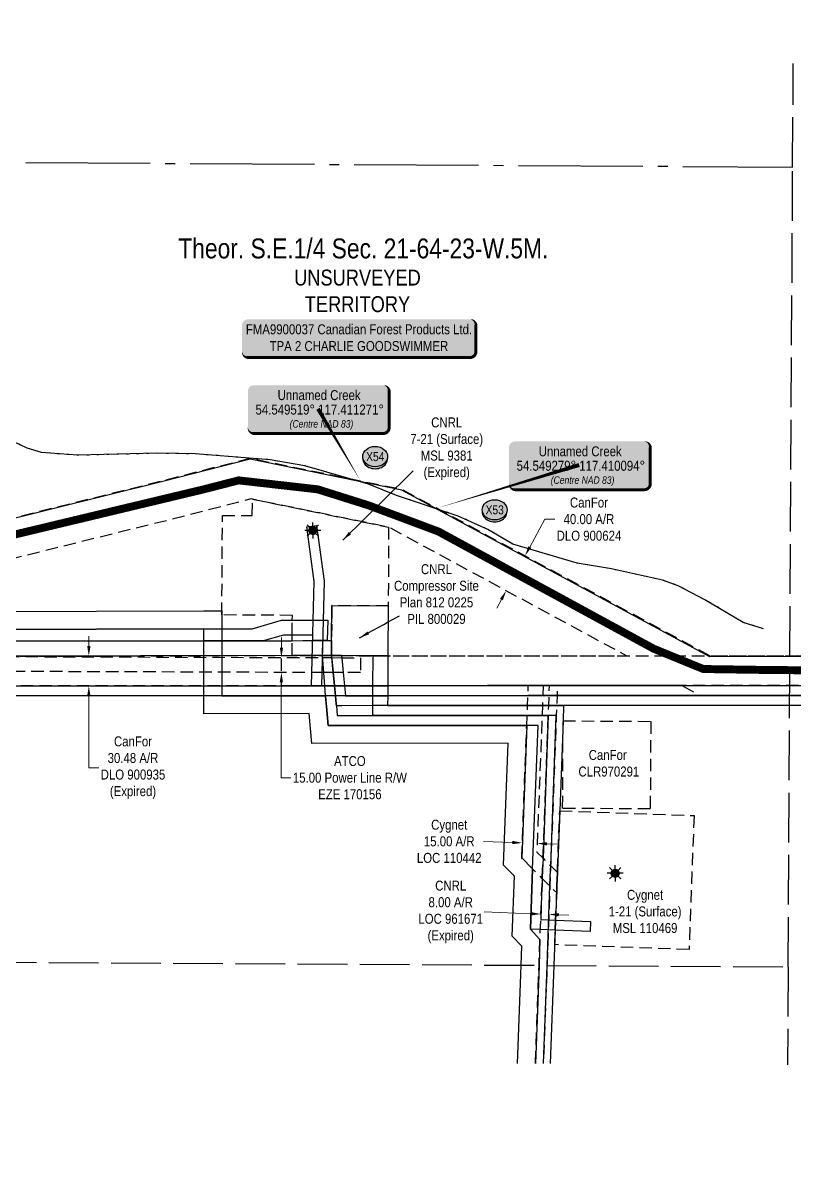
# Model space of a CAD drawing. Extents: x 456630 to 490274, y 6043290 to 6049977.
# Drawn here: x 473059 to 473834, y 6044056 to 6045203 of the extents above; entities that cross this region are included whole.
import ezdxf
from ezdxf.enums import TextEntityAlignment as Align

# ---------------------------------------------------------------- set-up
doc = ezdxf.new("R2010")
doc.units = 0
doc.header["$LTSCALE"] = 5
doc.header["$PDMODE"] = 35
doc.header["$PDSIZE"] = 5
for name, pattern in [('foc-ACCESSROAD', [3.75, 2.5, -1.25]), ('foc-FLOWLINE', [3.75, 2.5, -1.25]), ('foc-QUARTERLINE', [33, 25, -3, 2, -3]), ('foc-UNSURVEYED', [12.5, 10, -2.5]), ('foc-WHEELTRACKS', [2, 0.4, -1.6])]:
    doc.linetypes.add(name, pattern=pattern)
doc.layers.get('Defpoints').update_dxf_attribs({"color": 9})
for name, color, linetype in [('AS-ROADS', 254, 'Continuous'), ('C-SYMBOL', 7, 'Continuous'), ('F-AR', 190, 'foc-ACCESSROAD'), ('F-EZE', 190, 'foc-FLOWLINE'), ('F-RW', 190, 'Continuous'), ('F-WS', 190, 'foc-ACCESSROAD'), ('F-WS-S', 190, 'Continuous'), ('L-QSEC', 8, 'foc-QUARTERLINE'), ('L-UNS-T', 3, 'Continuous'), ('L-USEC', 7, 'foc-UNSURVEYED'), ('P-CROSSINGS', 250, 'Continuous'), ('P-PROPOSED', 10, 'Continuous'), ('T-WATER-P3', 160, 'foc-WHEELTRACKS'), ('T-WATER-T', 170, 'Continuous')]:
    doc.layers.add(name, color=color, linetype=linetype)
for name, color, linetype, lineweight in [('F-AR-T', 190, 'Continuous', 9), ('F-EZE-T', 190, 'Continuous', 9), ('F-WS-T', 190, 'Continuous', 9)]:
    doc.layers.add(name, color=color, linetype=linetype, lineweight=lineweight)
doc.styles.add('175L', font='ARIALN.TTF', dxfattribs={"height": 20})
doc.styles.add('80', font='ARIALN.TTF', dxfattribs={"height": 10})
doc.styles.add('80CG', font='ARIALN.TTF', dxfattribs={"height": 10})
doc.styles.add('80L', font='ARIALN.TTF', dxfattribs={"height": 10})
doc.styles.add('Crossing', font='ARIALN.TTF', dxfattribs={"height": 10})
doc.styles.add('foc-LtypeFont', font='ARIALN.TTF', dxfattribs={"height": 7.35})
doc.linetypes.add('foc-TOPO-flowdirection-NOLINE', pattern='A,0,[">",foc-LtypeFont,S=0.3,R=0,X=0,Y=-0.945],-20,[">",foc-LtypeFont,S=0.3,R=0,X=0,Y=-0.945],0', length=20)
doc.dimstyles.new('Compass 5 000', dxfattribs={"dimscale": 5, "dimtxt": 9, "dimasz": 2, "dimexe": 0.2, "dimexo": 0.0625, "dimgap": 0.5, "dimtad": 0, "dimtih": 1, "dimtoh": 1, "dimzin": 0, "dimdsep": 46, "dimtxsty": '80CG', "dimcen": 0.1, "dimse1": 1, "dimse2": 1, "dimclrd": 256, "dimclrt": 256, "dimaunit": 1, "dimadec": 4, "dimazin": 0, "dimtfac": 0.06, "dimtofl": 0, "dimtmove": 0, "dimatfit": 1, "dimfxl": 0.2, "dimtolj": 1, "dimtzin": 0, "dimlwd": -1, "dimarcsym": 0})

# ---------------------------------------------------------------- blocks, each defined once
blk = doc.blocks.new('*D820')
at = {"layer": 'Defpoints', "color": 0, "transparency": 16777216}
for p in [(473563.6, 6044667.4), (473584.6, 6044656.1), (473565.6, 6044620.9)]:
    blk.add_point(p, dxfattribs=at)
at = {"layer": 'F-AR-T', "transparency": 16777216}
for p, q in [((473568.4, 6044676.2), (473583.5, 6044704.2)), ((473583.5, 6044704.2), (473593.5, 6044704.2)), ((473539.9, 6044623.5), (473535.1, 6044614.7))]:
    blk.add_line(p, q, dxfattribs=at)
for points in [[(473566.9, 6044677), (473569.8, 6044675.4), (473563.6, 6044667.4)], [(473538.4, 6044624.2), (473541.3, 6044622.7), (473544.6, 6044632.2)]]:
    blk.add_solid(points, dxfattribs=at)
at = {"layer": 'F-AR-T', "transparency": 16777216, "insert": (473627.8, 6044704.2), "char_height": 10, "attachment_point": 5, "style": '80CG'}
blk.add_mtext('\\A1;CanFor\\P40.00 A/R\\PDLO 900624', dxfattribs=at)
blk = doc.blocks.new('*D839')
at = {"layer": 'Defpoints', "color": 0, "transparency": 16777216}
for p in [(473181, 6044566.7), (473125.3, 6044536.6), (473181, 6044536.6)]:
    blk.add_point(p, dxfattribs=at)
at = {"layer": 'F-AR-T', "transparency": 16777216}
for p, q in [((473125.3, 6044576.7), (473125.3, 6044586.7)), ((473125.3, 6044526.6), (473125.4, 6044454.3)), ((473125.4, 6044454.3), (473135.4, 6044454.3))]:
    blk.add_line(p, q, dxfattribs=at)
for points in [[(473127, 6044576.7), (473123.7, 6044576.7), (473125.3, 6044566.7)], [(473127, 6044526.6), (473123.7, 6044526.6), (473125.3, 6044536.6)]]:
    blk.add_solid(points, dxfattribs=at)
at = {"layer": 'F-AR-T', "transparency": 16777216, "insert": (473169.7, 6044454.3), "char_height": 10, "attachment_point": 5, "style": '80CG'}
blk.add_mtext('\\A1;CanFor\\P30.48 A/R\\PDLO 900935\\P(Expired)', dxfattribs=at)
blk = doc.blocks.new('*D841')
at = {"layer": 'Defpoints', "color": 0, "transparency": 16777216}
for p in [(473561, 6044385.6), (473576, 6044385), (473560.8, 6044378.8)]:
    blk.add_point(p, dxfattribs=at)
at = {"layer": 'F-AR-T', "transparency": 16777216}
for p, q in [((473550.8, 6044379.2), (473521.7, 6044380.3)), ((473585.8, 6044377.8), (473595.8, 6044377.4))]:
    blk.add_line(p, q, dxfattribs=at)
for points in [[(473550.9, 6044380.8), (473550.7, 6044377.5), (473560.8, 6044378.8)], [(473585.8, 6044379.5), (473585.7, 6044376.1), (473575.8, 6044378.2)]]:
    blk.add_solid(points, dxfattribs=at)
at = {"layer": 'F-AR-T', "transparency": 16777216, "insert": (473487.4, 6044380.3), "char_height": 10, "attachment_point": 5, "style": '80CG'}
blk.add_mtext('\\A1;Cygnet\\P15.00 A/R\\PLOC 110442', dxfattribs=at)
blk = doc.blocks.new('*D847')
at = {"layer": 'Defpoints', "color": 0, "transparency": 16777216}
for p in [(473582.6, 6044389.4), (473590.6, 6044389.1), (473579.6, 6044307.2)]:
    blk.add_point(p, dxfattribs=at)
at = {"layer": 'F-AR-T', "transparency": 16777216}
for p, q in [((473569.6, 6044307.5), (473522.4, 6044309.3)), ((473597.5, 6044306.5), (473607.5, 6044306.1))]:
    blk.add_line(p, q, dxfattribs=at)
for points in [[(473569.6, 6044309.2), (473569.5, 6044305.9), (473579.6, 6044307.2)], [(473597.6, 6044308.1), (473597.5, 6044304.8), (473587.6, 6044306.9)]]:
    blk.add_solid(points, dxfattribs=at)
at = {"layer": 'F-AR-T', "transparency": 16777216, "insert": (473488.9, 6044309.3), "char_height": 10, "attachment_point": 5, "style": '80CG'}
blk.add_mtext('\\A1;CNRL\\P8.00 A/R\\PLOC 961671\\P(Expired)', dxfattribs=at)
blk = doc.blocks.new('*U683')
h = blk.add_hatch(color=255)
edge = h.paths.add_edge_path()
edge.add_line((-111.5, -20), (111.5, -20))
edge.add_arc((111.5, -14), 6, 270, 360)
edge.add_line((117.5, -14), (117.5, 12.5))
edge.add_arc((111.5, 12.5), 6, 0, 90)
edge.add_line((111.5, 18.5), (-111.5, 18.5))
edge.add_arc((-111.5, 12.5), 6, 90, 180)
edge.add_line((-117.5, 12.5), (-117.5, -14))
edge.add_arc((-111.5, -14), 6, 180, 270)
at = {"color": 44, "flags": 128}
blk.add_lwpolyline([(-111.5, -20, 3, 3, 0), (111.5, -20, 3, 3, 0.414214), (117.5, -14, 3, 3, 0), (117.5, 12.5, 3, 0, 0.414214), (111.5, 18.5, 0, 0, 0), (-111.5, 18.5, 0, 0, 0.414214), (-117.5, 12.5, 0, 0, 0), (-117.5, -14, 0, 3, 0.414214)], format="xyseb", close=True, dxfattribs=at)
at = {"color": 44, "style": '80'}
blk.add_attdef('ENTER_TEXT_001', (-36, -5), '', height=10, dxfattribs=at)
blk = doc.blocks.new('*D700')
at = {"layer": 'Defpoints', "color": 0, "transparency": 16777216}
for p in [(473278.6, 6044565.3), (473278.5, 6044550.3), (473318.8, 6044550.2)]:
    blk.add_point(p, dxfattribs=at)
at = {"layer": 'F-EZE-T', "transparency": 16777216}
for p, q in [((473318.9, 6044575.2), (473318.9, 6044585.2)), ((473318.8, 6044540.2), (473318.7, 6044530.2)), ((473318.4, 6044444.3), (473318.7, 6044530.2)), ((473328.4, 6044444.3), (473318.4, 6044444.3))]:
    blk.add_line(p, q, dxfattribs=at)
for points in [[(473317.2, 6044575.2), (473320.5, 6044575.2), (473318.8, 6044565.2)], [(473317.1, 6044540.2), (473320.4, 6044540.2), (473318.8, 6044550.2)]]:
    blk.add_solid(points, dxfattribs=at)
at = {"layer": 'F-EZE-T', "transparency": 16777216, "insert": (473387.6, 6044444.3), "char_height": 10, "attachment_point": 5, "style": '80CG'}
blk.add_mtext('\\A1;ATCO\\P15.00 Power Line R/W\\PEZE 170156', dxfattribs=at)
blk = doc.blocks.new('GAS')
h = blk.add_hatch(color=255)
h.dxf.hatch_style = 1
edge = h.paths.add_edge_path()
edge.add_arc((0, 0), 0.9, 0, 360)
for p, q in [((-0.81, 0), (-1.62, 0)), ((-0.57, 0.57), (-1.14, 1.14)), ((0, 0.81), (0, 1.62)), ((0.57, 0.57), (1.14, 1.14)), ((1.62, 0), (0.81, 0)), ((-0.57, -0.57), (-1.14, -1.14)), ((0, -0.81), (0, -1.62)), ((1.14, -1.14), (0.57, -0.57))]:
    blk.add_line(p, q)
blk.add_circle((0, 0), 0.8)
blk = doc.blocks.new('xing2')
h = blk.add_hatch(color=50)
h.dxf.hatch_style = 1
edge = h.paths.add_edge_path()
edge.add_ellipse((0, 0), major_axis=(-12.5, 0), ratio=0.816297, start_angle=0, end_angle=360)
h = blk.add_hatch(color=250)
h.dxf.hatch_style = 1
edge = h.paths.add_edge_path()
edge.add_ellipse((0, -2), major_axis=(-12.5, 0), ratio=0.816297, start_angle=0, end_angle=180)
edge.add_line((12.5, -2), (12.5, 0))
edge.add_ellipse((0, 0), major_axis=(-12.5, 0), ratio=0.816297, start_angle=0, end_angle=180, ccw=False)
edge.add_line((-12.5, 0), (-12.5, -2))
at = {"color": 250}
blk.add_ellipse((0, 0), major_axis=(-12.5, 0), ratio=0.816297, dxfattribs=at)
blk.add_ellipse((0, -2), major_axis=(-12.5, 0), ratio=0.816297, start_param=0, end_param=3.141593, dxfattribs=at)
at = {"color": 250, "style": 'Crossing'}
blk.add_attdef('CROSSING', text='', height=9, dxfattribs=at).set_placement((0.1, 0), align=Align.MIDDLE_CENTER)
at = {"color": 250, "style": 'Crossing', "flags": 1}
for tag, p in [('OWNER', (0.1, -12.5)), ('DESCRIPTION', (0.1, -25.8)), ('LOCATION', (0.1, -39.3)), ('DWG_REF', (0.1, -52.8))]:
    blk.add_attdef(tag, text='', height=9, dxfattribs=at).set_placement(p, align=Align.MIDDLE_CENTER)
blk = doc.blocks.new('WaterCoords')
h = blk.add_hatch(color=255)
edge = h.paths.add_edge_path()
edge.add_line((-64.5, -24.8), (65.5, -24.8))
edge.add_arc((65.5, -18.8), 6, 270, 360)
edge.add_line((71.5, -18.8), (71.5, 17.7))
edge.add_arc((65.5, 17.7), 6, 0, 90)
edge.add_line((65.5, 23.7), (-64.5, 23.7))
edge.add_arc((-64.5, 17.7), 6, 90, 180)
edge.add_line((-70.5, 17.7), (-70.5, -18.8))
edge.add_arc((-64.5, -18.8), 6, 180, 270)
at = {"color": 170, "flags": 128}
blk.add_lwpolyline([(-64.5, -24.8, 3, 3, 0), (65.5, -24.8, 3, 3, 0.414214), (71.5, -18.8, 3, 3, 0), (71.5, 17.7, 3, 0, 0.414214), (65.5, 23.7, 0, 0, 0), (-64.5, 23.7, 0, 0, 0.414214), (-70.5, 17.7, 0, 0, 0), (-70.5, -18.8, 0, 3, 0.414214)], format="xyseb", close=True, dxfattribs=at)
at = {"color": 170, "insert": (-35.3, -11.4), "char_height": 7.5, "attachment_point": 1, "style": '80L'}
blk.add_mtext_dynamic_manual_height_columns('\\pi6.7688;{\\fArial Narrow|b0|i1|c0|p34;(Centre NAD 83)}', width=76.285, gutter_width=45, heights=[0], dxfattribs=at)
at = {"color": 170, "style": '80'}
for tag, p in [('ENTER_TEXT_001', (-25.3, 8.9)), ('ENTER_COORDS_001', (-62.6, -4.9))]:
    blk.add_attdef(tag, p, '', height=10, dxfattribs=at)

msp = doc.modelspace()

# ---------------------------------------------------------------- linework, layer by layer
at = {"layer": 'AS-ROADS', "const_width": 7.996, "flags": 128}
msp.add_lwpolyline([(475014.156, 6044542.833), (473805.857, 6044552.612), (473742.691, 6044553.562), (473692.823, 6044573.975), (473476.563, 6044691.804), (473406.347, 6044718.087), (473355.253, 6044734.215), (473275.899, 6044743.22), (473239.745, 6044733.961), (472887.734, 6044649.713), (472501.795, 6044510.218), (472450.745, 6044482.161), (472256.642, 6044412.51), (472188, 6044383.92)], dxfattribs=at)
at = {"layer": 'F-AR', "flags": 128}
for points in [[(478621.092, 6044349.548), (478478.515, 6044363.881), (478362.746, 6044384.204), (478329.93, 6044393.425), (478107.278, 6044479.607), (477916.36, 6044502.989), (477879.686, 6044507.481), (477818.736, 6044509.606), (477627.445, 6044505.431), (477472.128, 6044475.453), (477414.554, 6044474.469), (477344.675, 6044476.632), (477197.349, 6044487.875), (477177.416, 6044489.398), (477120.943, 6044493.726), (477090.794, 6044496.03), (477067.347, 6044497.821), (476931.804, 6044495.787), (476285.568, 6044514.147), (476263.594, 6044514.766), (476253.598, 6044515.055), (476184.533, 6044517.017), (476151.845, 6044514.824), (476146.858, 6044514.49), (476133.208, 6044513.574), (476032.723, 6044506.833), (476002.368, 6044496.973), (475983.233, 6044490.758), (475756.223, 6044417.027), (475665.822, 6044401.547), (475592.499, 6044401.002), (475492.596, 6044419.69), (475489.812, 6044420.937), (475459.723, 6044434.418), (475385.845, 6044467.518), (475271.835, 6044507.952), (475190.53, 6044519.565), (475140.274, 6044518.931), (475123.457, 6044518.717), (475120.03, 6044518.675), (475108.666, 6044518.532), (475103.701, 6044518.543), (475089.357, 6044518.611), (475078.177, 6044518.725), (474654.872, 6044522.958), (474420.659, 6044525.299), (474404.494, 6044525.461), (474228.105, 6044527.225), (473859.629, 6044527.002), (473829.468, 6044526.985), (473739.445, 6044526.93), (473720.786, 6044536.956), (473719.059, 6044536.956), (473596.1, 6044536.874), (473588.093, 6044536.868), (473585.267, 6044536.868), (473581.884, 6044536.866), (473566.879, 6044536.852), (473563.055, 6044536.854), (473425.64, 6044536.767), (473410.666, 6044536.758), (473382.176, 6044536.74), (473372.132, 6044536.733), (473362.277, 6044536.728), (473359.16, 6044536.728), (473349.102, 6044536.722), (473339.053, 6044536.715), (473318.775, 6044536.701), (473318.764, 6044550.183), (473318.752, 6044565.176), (473318.75, 6044567.17), (473329.585, 6044567.198), (473339.869, 6044567.203), (473349.892, 6044567.207), (473359.14, 6044567.218), (473359.95, 6044567.212), (473369.177, 6044567.168), (473379.225, 6044567.088), (473410.859, 6044566.901), (473425.846, 6044566.814), (473665.393, 6044566.908), (473426.485, 6044696.165), (473289.622, 6044724.346), (473288.427, 6044724.515), (473210.676, 6044704.54), (473031.893, 6044660.163), (473024.953, 6044658.567), (472896.224, 6044628.965), (472858.059, 6044617.316), (472853.502, 6044615.613), (472799.801, 6044595.556), (472763.998, 6044582.181), (472722.826, 6044566.804), (472719.17, 6044565.438), (472707.863, 6044561.214), (472689.153, 6044554.226), (472665.057, 6044545.227), (472628.903, 6044531.724), (472622.464, 6044529.33), (472337.632, 6044423.424), (472243.934, 6044388.101), (472228.075, 6044382.397), (472215.784, 6044377.976), (472197.824, 6044367.249), (472195.137, 6044365.643), (472156.147, 6044336.06), (472073.668, 6044264.387), (472012.425, 6044211.174), (471969.911, 6044184.607), (471914.649, 6044164.876), (471875.631, 6044161.023), (471870.489, 6044161.338), (471857.944, 6044162.12), (471839.134, 6044163.287), (471817.001, 6044164.671), (471676.473, 6044189.196), (471576.039, 6044212.169), (471513.903, 6044225.637), (471473.237, 6044240.445), (471435.463, 6044260.451), (471423.705, 6044268.148), (471400.932, 6044283.057), (471392.026, 6044291.315), (471266.427, 6044407.775), (471220.721, 6044445.167), (471187.953, 6044463.844), (471159.329, 6044474.129), (471122.93, 6044479.892), (471084.276, 6044480.193), (471024.179, 6044475.755), (470885.747, 6044460.646), (470874.126, 6044459.378), (470870.332, 6044458.956), (470866.419, 6044458.537), (470859.639, 6044457.797), (470839.406, 6044455.589), (470835.169, 6044455.385), (470824.936, 6044454.892), (470733.186, 6044450.467), (470694.91, 6044444.812), (470638.253, 6044428.04), (470597.494, 6044410.56), (470582.407, 6044404.089), (470567.239, 6044395.65), (470404.895, 6044305.322), (470343.586, 6044281.532), (470309.959, 6044274.564), (470240.495, 6044260.191), (470116.886, 6044244.869), (470012.927, 6044239.452), (469907.579, 6044238.011), (469842.717, 6044247.2), (469801.151, 6044260.282), (469767.298, 6044277.711), (469761.483, 6044280.705), (469761.163, 6044280.955), (469663.716, 6044357.192), (469596.473, 6044402.055), (469560.782, 6044417.701), (469463.401, 6044444.996), (469264.418, 6044490.822), (469254.03, 6044493.215), (469248.854, 6044494.407), (469238.502, 6044496.792), (469225.881, 6044499.699), (469217.246, 6044501.688), (469210.365, 6044503.096), (469194.876, 6044506.267), (469118.949, 6044521.806), (469065.086, 6044524.419), (468967.494, 6044522.957), (468937.332, 6044522.505), (468803.481, 6044520.499), (468504.324, 6044520.1), (468496.272, 6044520.09), (468481.174, 6044520.068), (468431.092, 6044520.003), (468302.71, 6044520.134), (468205.609, 6044517.541), (468195.361, 6044517.267), (468191.263, 6044517.158), (468175.739, 6044516.743), (468171.331, 6044516.492), (468168.252, 6044516.316), (468161.337, 6044516.01), (468131.964, 6044514.247), (468097.387, 6044512.275), (468061.947, 6044510.253), (468050.316, 6044509.59), (467979.021, 6044505.524), (467935.344, 6044506.423), (467891.837, 6044512.105), (467830.683, 6044531.542), (467773.431, 6044560.832), (467719.513, 6044596.312), (467712.92, 6044600.648), (467710.283, 6044602.385), (467695.329, 6044612.223), (467339.048, 6044846.69), (467309.027, 6044866.446), (467064.989, 6045027.043), (466952.716, 6045102.247), (466572.241, 6045357.139), (466507.607, 6045398.502), (466331.346, 6045511.299), (466278.656, 6045536.106), (466222.446, 6045553.646), (466103.725, 6045576.987), (465963.32, 6045599.278), (465882.57, 6045605.772), (465714.057, 6045611.446), (465683.904, 6045612.462), (465583.938, 6045615.831), (465572.855, 6045616.202), (465522.515, 6045616.962), (464878.86, 6045626.698), (464515.072, 6045632.199), (464083.839, 6045636.725), (464053.681, 6045637.041), (463317.021, 6045644.773), (463248.594, 6045645.864), (462453.591, 6045658.536), (462442.182, 6045658.718), (462423.435, 6045659.064), (461913.94, 6045668.471), (461810.044, 6045675.483), (461618.706, 6045709.221), (461526.237, 6045725.525), (461466.342, 6045739.834), (461409.108, 6045767.309), (461352.309, 6045802.76), (461318.979, 6045829.528), (461231.779, 6045914.809), (461190.519, 6045951.291), (461156.109, 6045981.721), (461099.872, 6046031.463), (461077.963, 6046047.301), (461026.312, 6046078.007), (460898.663, 6046141.95), (460827.602, 6046175.645), (460807.496, 6046185.179), (460797.552, 6046188.691), (460249.033, 6046382.434), (460148.582, 6046414.806), (460099.588, 6046423.64), (460050.359, 6046428.709), (459994.562, 6046429.056), (459773.875, 6046430.428), (459729.022, 6046432.585), (459685.854, 6046444.031), (459646.574, 6046465.313), (459625.177, 6046483.098), (459622.176, 6046485.592), (459611.502, 6046494.361), (459606.812, 6046498.362), (459607.56, 6046498.982), (459622.127, 6046511.008), (459637.195, 6046525.102), (459641.888, 6046521.194), (459652.559, 6046512.324), (459655.336, 6046510.016), (459669.091, 6046498.583), (459700.708, 6046481.454), (459707.368, 6046479.688), (459735.175, 6046472.34), (459774.96, 6046470.4), (459823.646, 6046470.097), (459925.381, 6046469.465), (459932.458, 6046469.421), (459936.768, 6046469.394), (459942.957, 6046469.356), (459994.91, 6046469.033), (460052.536, 6046468.675), (460105.19, 6046463.254), (460157.155, 6046453.884), (460158.304, 6046453.677), (460261.824, 6046420.316), (460797.913, 6046230.963), (460822.759, 6046222.187), (460827.977, 6046219.713), (460916.183, 6046177.888), (461045.505, 6046113.108), (461099.932, 6046080.751), (461124.886, 6046062.712), (461216.997, 6045981.245), (461251.406, 6045950.816), (461259.016, 6045944.093), (461345.536, 6045859.476), (461375.492, 6045835.418), (461428.401, 6045802.394), (461479.79, 6045777.726), (461534.36, 6045764.688), (461619.044, 6045749.756), (461814.875, 6045715.227), (461915.656, 6045708.426), (462423.761, 6045699.044), (462442.87, 6045698.692), (462453.917, 6045698.515), (463248.913, 6045685.843), (463317.549, 6045684.749), (463702.444, 6045680.703), (463732.663, 6045680.385), (464053.993, 6045677.019), (464084.151, 6045676.703), (464515.596, 6045672.175), (464879.165, 6045666.676), (465143.009, 6045662.68), (465152.923, 6045662.53), (465153.331, 6045662.524), (465182.584, 6045662.08), (465183.003, 6045662.073), (465573.803, 6045656.171), (465684.201, 6045652.454), (465714.354, 6045651.439), (465884.808, 6045645.7), (465933.897, 6045641.752), (465954.122, 6045640.125), (465968.064, 6045639.004), (466110.718, 6045616.357), (466232.285, 6045592.456), (466293.194, 6045573.45), (466350.716, 6045546.368), (466507.95, 6045445.747), (466594.144, 6045390.588), (466745.816, 6045288.977), (466762.721, 6045277.652), (467025.394, 6045101.681), (467087.104, 6045060.349), (467309.365, 6044914.084), (467339.385, 6044894.327), (467728.301, 6044638.386), (467743.255, 6044628.546), (467745.892, 6044626.81), (467752.485, 6044622.473), (467793.584, 6044595.429), (467845.945, 6044568.641), (467900.55, 6044551.287), (467938.354, 6044546.349), (467978.293, 6044545.527), (468024.119, 6044548.14), (468035.75, 6044548.803), (468071.187, 6044550.825), (468112.757, 6044553.196), (468131.041, 6044554.239), (468132.24, 6044554.307), (468153.563, 6044555.523), (468157.43, 6044555.828), (468161.336, 6044556.263), (468167.473, 6044556.317), (468171.313, 6044556.536), (468174.345, 6044556.709), (468303.293, 6044560.119), (468430.81, 6044559.982), (468465.902, 6044560.029), (468485.905, 6044560.056), (468487.2, 6044560.057), (468502.551, 6044560.077), (468510.737, 6044560.088), (468803.155, 6044560.478), (468937.6, 6044562.493), (468967.763, 6044562.945), (469065.756, 6044564.413), (469123.955, 6044561.589), (469189.86, 6044548.101), (469205.381, 6044544.699), (469210.287, 6044543.92), (469220.837, 6044541.761), (469225.742, 6044540.757), (469232.158, 6044539.28), (469233.443, 6044538.984), (469243.805, 6044536.597), (469253.746, 6044534.307), (469259.321, 6044533.224), (469473.288, 6044483.745), (469574.269, 6044455.441), (469615.74, 6044437.26), (469687.161, 6044389.61), (469761.493, 6044331.457), (469783.141, 6044314.521), (469816.413, 6044297.391), (469851.582, 6044286.323), (469910.125, 6044278.03), (470011.614, 6044279.417), (470113.383, 6044284.719), (470233.973, 6044299.668), (470332.224, 6044320.007), (470387.864, 6044341.598), (470564.763, 6044440.023), (470567.529, 6044441.21), (470597.772, 6044454.18), (470624.653, 6044465.708), (470686.271, 6044483.949), (470729.292, 6044490.305), (470808.667, 6044494.132), (470830.849, 6044495.202), (470836.271, 6044495.464), (470841.127, 6044495.993), (470865.943, 6044498.701), (470872.415, 6044499.407), (470876.603, 6044499.853), (470880.122, 6044500.249), (470892.012, 6044501.546), (470961.785, 6044509.162), (471020.537, 6044515.574), (471082.957, 6044520.184), (471126.231, 6044519.847), (471156.853, 6044514.998), (471169.302, 6044513.026), (471204.737, 6044500.296), (471243.436, 6044478.237), (471292.701, 6044437.934), (471392.362, 6044345.525), (471425.647, 6044314.663), (471455.812, 6044294.914), (471489.51, 6044277.067), (471515.465, 6044267.611), (471525.028, 6044264.134), (471584.217, 6044251.304), (471683.929, 6044228.508), (471687.731, 6044227.838), (471821.254, 6044204.513), (471821.823, 6044204.425), (471834.497, 6044203.636), (471836.144, 6044203.534), (471838.021, 6044203.415), (471849.462, 6044202.702), (471874.97, 6044201.134), (471905.821, 6044204.176), (471952.393, 6044220.804), (471988.57, 6044243.411), (472013.114, 6044264.733), (472130.92, 6044367.104), (472173.652, 6044399.527), (472198.095, 6044412.291), (472228.331, 6044424.911), (472229.428, 6044425.37), (472324.11, 6044461.047), (472388.795, 6044485.098), (472520.129, 6044533.932), (472525.69, 6044535.998), (472542.901, 6044542.398), (472562.284, 6044549.453), (472585.909, 6044558.391), (472592.401, 6044560.623), (472615.177, 6044569.274), (472636.706, 6044577.314), (472672.536, 6044590.696), (472726.218, 6044610.747), (472845.216, 6044655.196), (472885.896, 6044667.613), (473022.597, 6044699.048), (473025.193, 6044699.692), (473200.886, 6044743.302), (473287.425, 6044765.536), (473440.117, 6044734.159), (473749.357, 6044566.947), (473829.694, 6044566.989), (473859.855, 6044567.008), (474228.29, 6044567.23), (474351.252, 6044566), (474378.468, 6044565.729), (474421.057, 6044565.307), (474437.185, 6044565.147), (474655.091, 6044562.999), (475108.206, 6044558.523), (475109.282, 6044558.532), (475128.812, 6044558.79), (475140.12, 6044558.934), (475143.548, 6044558.974), (475192.998, 6044559.606), (475281.483, 6044546.949), (475400.705, 6044504.667), (475459.954, 6044478.12), (475490.043, 6044464.638), (475504.583, 6044458.123), (475596.033, 6044441.011), (475662.25, 6044441.498), (475746.6, 6044455.938), (476025.056, 6044546.381), (476143.581, 6044554.353), (476148.588, 6044554.56), (476183.806, 6044557.031), (476237.789, 6044555.497), (476254.302, 6044555.031), (476261.439, 6044554.83), (476264.299, 6044554.745), (476285.771, 6044554.135), (476932.029, 6044535.774), (477068.574, 6044537.823), (477090.991, 6044536.11), (477121.14, 6044533.807), (477346.82, 6044516.564), (477414.833, 6044514.458), (477467.959, 6044515.367), (477623.19, 6044545.329), (477819.006, 6044549.6), (477882.821, 6044547.375), (477916.551, 6044543.243), (478117.075, 6044518.685), (478342.582, 6044431.397), (478371.608, 6044423.243), (478483.871, 6044403.53), (478621.276, 6044389.711), (478721.231, 6044379.659), (478751.377, 6044376.627), (478768.899, 6044374.865), (478791.642, 6044372.578), (478854.731, 6044366.233), (478874.651, 6044364.23), (478885.291, 6044363.16), (479004.406, 6044356.061), (479140.348, 6044352.497), (479558.865, 6044342.117), (479612.893, 6044340.778), (479672.061, 6044342.524), (479689.77, 6044345.374), (479770.264, 6044365.909), (479813.311, 6044369.957), (480063.807, 6044376.297), (480151.821, 6044376.347), (480182.946, 6044374.913), (480325.53, 6044362.206), (480376.657, 6044355.979), (480406.792, 6044352.31), (480509.807, 6044339.764), (480578.638, 6044322.967), (480600.272, 6044317.688), (480638.741, 6044308.3), (480737.668, 6044288.18), (481062.958, 6044272.039), (481204.483, 6044271.574), (481280.09, 6044271.327), (481364.367, 6044266.574), (481442.53, 6044258.117), (481484.966, 6044250.167), (481555.391, 6044228.185), (481555.91, 6044228.183), (481593.815, 6044206.251), (481646.101, 6044168.302), (481648.653, 6044166.451), (481657.792, 6044158.206), (481696.172, 6044123.583), (481727.64, 6044089.09), (482010.045, 6043739.915), (482028.593, 6043716.982), (482040.023, 6043704.382), (482097.181, 6043641.376), (482115.018, 6043627.031), (482135.339, 6043616.067), (482153.966, 6043609.216), (482229.233, 6043592.415), (482339.45, 6043555.479), (482480.921, 6043467.375), (482499.516, 6043458.773), (482521.342, 6043453.843), (482549.792, 6043450.415), (482586.522, 6043456.583), (482603.961, 6043469.752), (482693.853, 6043494.144), (482723.7, 6043502.26), (482746.685, 6043508.51), (482773.469, 6043515.794), (482828.589, 6043535.772), (482828.476, 6043505.794), (482828.448, 6043498.554), (482828.428, 6043493.191), (482784.747, 6043477.417), (482705.632, 6043455.865), (482621.885, 6043433.129), (482604.906, 6043420.336), (482603.783, 6043419.467), (482550.632, 6043409.949), (482514.823, 6043414.307), (482486.575, 6043420.761), (482461.888, 6043432.13), (482446.114, 6043441.952), (482415.732, 6043460.874), (482322.297, 6043519.062), (482218.497, 6043553.849), (482142.661, 6043570.777), (482118.864, 6043579.529), (482092.814, 6043593.584), (482069.68, 6043612.189), (482039.72, 6043645.214), (482009.729, 6043678.273), (481998.221, 6043690.959), (481697.304, 6044063.024), (481667.948, 6044095.201), (481623.45, 6044135.343), (481572.053, 6044172.647), (481551.532, 6044184.438), (481539.804, 6044191.177), (481488.146, 6044207.295), (481475.299, 6044211.304), (481461.236, 6044213.938), (481436.691, 6044218.537), (481395.239, 6044223.022), (481384.429, 6044224.191), (481381.768, 6044224.479), (481377.255, 6044224.967), (481366.192, 6044226.164), (481361.09, 6044226.716), (481319.661, 6044229.049), (481278.899, 6044231.351), (481204.246, 6044231.596), (481061.901, 6044232.063), (480732.664, 6044248.399), (480629.721, 6044269.348), (480502.626, 6044300.363), (480406.52, 6044312.068), (480376.385, 6044315.738), (480321.338, 6044322.443), (480180.63, 6044334.982), (480151.551, 6044336.383), (480063.699, 6044336.307), (479815.617, 6044330.018), (479777.119, 6044326.397), (479697.904, 6044306.189), (479675.843, 6044302.639), (479612.987, 6044300.784), (479558.639, 6044302.131), (479138.661, 6044312.547), (479002.25, 6044316.139), (478882.489, 6044323.268), (478872.291, 6044324.294), (478852.372, 6044326.296), (478751.193, 6044336.468), (478721.047, 6044339.499)], [(474655.091, 6044562.999), (475108.206, 6044558.523), (475109.281, 6044558.532), (475104.267, 6044548.486), (475094.348, 6044528.614), (475083.169, 6044528.726), (474654.927, 6044533.008), (474424.81, 6044535.306), (474408.645, 6044535.468), (474228.148, 6044537.274), (473859.686, 6044537.046), (473829.525, 6044537.027), (473720.786, 6044536.957), (473719.059, 6044536.957), (473596.1, 6044536.874), (473588.093, 6044536.869), (473585.267, 6044536.869), (473581.884, 6044536.867), (473566.879, 6044536.855), (473563.055, 6044536.856), (473425.64, 6044536.769), (473410.666, 6044536.76), (473382.176, 6044536.743), (473372.132, 6044536.735), (473362.277, 6044536.73), (473359.16, 6044536.73), (473349.102, 6044536.724), (473339.053, 6044536.717), (473318.775, 6044536.703), (473258.823, 6044536.664), (473240.809, 6044536.652), (473024.242, 6044536.523), (472948.293, 6044536.476), (472938.114, 6044536.47), (472648.855, 6044536.271), (472622.464, 6044529.33), (472441.071, 6044481.618), (472388.795, 6044485.098), (472365.085, 6044486.677), (472336.227, 6044494.305), (472319.727, 6044498.666), (472228.917, 6044522.669), (472218.79, 6044525.346), (472198.805, 6044530.628), (472181.236, 6044535.272), (471393.519, 6044532.661), (470900.462, 6044531.026), (470884.746, 6044530.975), (470881.533, 6044530.964), (470877.031, 6044530.949), (470881.03, 6044558.374), (470881.443, 6044561.21), (470894.102, 6044561.248), (470900.36, 6044561.263), (470909.814, 6044561.272), (471393.706, 6044562.951), (471928.526, 6044564.84), (472185.147, 6044565.769), (472198.994, 6044562.109), (472209.67, 6044559.287), (472213.831, 6044558.187), (472229.106, 6044554.15), (472270.988, 6044543.079), (472299.047, 6044535.662), (472330.217, 6044527.424), (472336.601, 6044525.737), (472346.706, 6044523.066), (472370.038, 6044516.899), (472438.13, 6044512.364), (472520.129, 6044533.933), (472528.272, 6044536.047), (472528.723, 6044536.156), (472530.755, 6044536.738), (472553.194, 6044542.632), (472581.652, 6044550.115), (472615.741, 6044559.081), (472626.414, 6044561.889), (472644.902, 6044566.752), (472722.826, 6044566.805), (472755.371, 6044566.827), (472938.094, 6044566.952), (472943.429, 6044566.867), (472948.273, 6044566.851), (472993.496, 6044566.332), (473024.415, 6044566.157), (473240.872, 6044566.972), (473258.887, 6044567.018), (473318.75, 6044567.17), (473329.585, 6044567.198), (473339.869, 6044567.204), (473349.892, 6044567.209), (473359.14, 6044567.218), (473359.95, 6044567.213), (473369.177, 6044567.167), (473379.225, 6044567.088), (473410.859, 6044566.9), (473425.846, 6044566.814), (473665.393, 6044566.908), (473748.748, 6044566.94), (473749.363, 6044566.946), (473829.694, 6044566.989), (473859.855, 6044567.008), (474228.29, 6044567.23), (474351.251, 6044565.997), (474378.468, 6044565.726), (474421.057, 6044565.305), (474437.185, 6044565.144), (474655.091, 6044562.999)], [(473595.648, 6044336.061), (473595.366, 6044328.462), (473588.613, 6044335.212), (473580.882, 6044342.941), (473571.244, 6044352.577), (473560.199, 6044363.619), (473565.337, 6044496.835), (473565.722, 6044506.828), (473566.107, 6044516.822), (473566.493, 6044526.825), (473566.879, 6044536.85), (473581.884, 6044536.866), (473581.497, 6044526.835), (473581.111, 6044516.83), (473580.726, 6044506.837), (473575.433, 6044369.589), (473581.642, 6044363.381), (473589.372, 6044355.653), (473596.125, 6044348.903), (473595.648, 6044336.061)]]:
    msp.add_lwpolyline(points, close=True, dxfattribs=at)
msp.add_lwpolyline([(473573.964, 6044156.915), (473577.636, 6044255.646), (473580.281, 6044326.773), (473580.647, 6044336.619), (473581.205, 6044351.609), (473586.977, 6044506.84), (473587.349, 6044516.834), (473587.721, 6044526.839), (473588.093, 6044536.867), (473596.1, 6044536.872), (473595.727, 6044526.844), (473595.355, 6044516.839), (473594.983, 6044506.844), (473589.211, 6044351.312), (473588.654, 6044336.322), (473588.289, 6044326.481), (473585.658, 6044255.6), (473581.981, 6044156.876)], dxfattribs=at)
at = {"layer": 'F-EZE'}
msp.add_lwpolyline([(473024.415, 6044566.157), (473360.115, 6044565.04), (473369.387, 6044565.009), (473379.43, 6044564.976), (473398.185, 6044564.915), (473398.185, 6044564.915), (473398.135, 6044549.922), (473380.888, 6044549.979), (473370.844, 6044550.012), (473361.26, 6044550.043), (473024.327, 6044551.165)], dxfattribs=at)
at = {"layer": 'F-RW', "flags": 128}
msp.add_lwpolyline([(473344.214, 6044696.614), (473354.173, 6044697.984), (473361.893, 6044641.987), (473359.16, 6044536.735), (473349.103, 6044536.728), (473351.822, 6044641.43)], close=True, dxfattribs=at)
at = {"layer": 'F-RW'}
for points in [[(473024.573, 6044593.437), (473240.928, 6044593.975), (473258.943, 6044594.017), (473289.517, 6044594.091), (473318.782, 6044602.673), (473329.778, 6044602.663), (473350.542, 6044602.742), (473365.541, 6044602.774), (473365.541, 6044602.774), (473364.897, 6044582.126), (473360.338, 6044582.116), (473350.281, 6044582.094), (473350.424, 6044587.565), (473329.696, 6044587.636), (473320.951, 6044587.686), (473301.969, 6044582.089), (473301.564, 6044581.991), (473258.918, 6044581.902), (473240.903, 6044581.863), (473024.503, 6044581.403)], [(473024.678, 6044611.424), (473240.992, 6044611.964), (473258.98, 6044611.998), (473258.968, 6044607.952), (473258.943, 6044594.017), (473258.918, 6044581.899), (473258.887, 6044567.018), (473258.883, 6044565.374), (473258.852, 6044550.381), (473258.823, 6044536.663), (473258.802, 6044526.618), (473338.785, 6044526.67), (473348.851, 6044526.676), (473363.052, 6044526.685), (473363.114, 6044525.957), (473364.091, 6044515.785), (473365.873, 6044496.718), (473375.91, 6044496.717), (473565.337, 6044496.835), (473560.199, 6044363.619), (473571.244, 6044352.578), (473568.991, 6044291.988), (473578.607, 6044281.763), (473577.636, 6044255.647), (473577.278, 6044246.032), (473573.964, 6044156.915)], [(473555.967, 6044157.003), (473559.298, 6044246.603), (473559.669, 6044255.752), (473560.442, 6044274.821), (473550.735, 6044285.142), (473552.976, 6044345.41), (473541.918, 6044356.465), (473546.633, 6044478.862), (473349.454, 6044478.727), (473346.714, 6044508.71), (473240.75, 6044508.645), (473240.788, 6044526.606), (473240.809, 6044536.652), (473240.837, 6044550.441), (473240.869, 6044565.434), (473240.872, 6044566.972), (473240.903, 6044581.863), (473240.928, 6044593.975), (473024.573, 6044593.437)], [(473024.504, 6044581.403), (473301.564, 6044581.991), (473301.972, 6044582.05), (473329.666, 6044582.051), (473340.267, 6044582.073), (473350.281, 6044582.094), (473360.338, 6044582.116), (473364.897, 6044582.126), (473369.263, 6044582.136), (473369.177, 6044567.171), (473359.14, 6044567.218), (473349.892, 6044567.203), (473339.869, 6044567.201), (473329.585, 6044567.198), (473024.417, 6044566.429)], [(473859.572, 6044517.002), (473829.412, 6044516.983), (473602.362, 6044516.843), (473595.355, 6044516.839), (473587.349, 6044516.834), (473584.785, 6044516.833), (473581.111, 6044516.83), (473577.783, 6044516.829), (473566.107, 6044516.822), (473425.519, 6044516.739), (473410.54, 6044516.731), (473379.669, 6044516.703), (473374.061, 6044516.717), (473373.883, 6044518.565), (473373.104, 6044526.716), (473372.132, 6044536.733), (473370.843, 6044550.011), (473369.386, 6044565.009), (473369.177, 6044567.168), (473379.225, 6044567.088), (473379.43, 6044564.976), (473380.888, 6044549.979), (473382.176, 6044536.74), (473383.152, 6044526.698), (473410.596, 6044526.715), (473425.572, 6044526.741), (473566.493, 6044526.825), (473572.824, 6044526.829), (473581.497, 6044526.835), (473585.025, 6044526.837), (473587.721, 6044526.839), (473595.727, 6044526.844), (473739.445, 6044526.93), (473829.468, 6044526.985), (473859.629, 6044527.002)], [(473581.981, 6044156.876), (473585.658, 6044255.6), (473588.289, 6044326.481), (473588.613, 6044335.212), (473588.654, 6044336.322), (473589.211, 6044351.312), (473589.372, 6044355.653), (473594.983, 6044506.844), (473586.977, 6044506.84), (473584.544, 6044506.838), (473580.726, 6044506.837), (473577.542, 6044506.835), (473565.722, 6044506.828), (473425.472, 6044506.76), (473410.693, 6044506.727), (473410.54, 6044516.731), (473410.596, 6044526.715), (473410.666, 6044536.756), (473410.859, 6044566.9), (473425.846, 6044566.814), (473425.64, 6044536.766), (473425.572, 6044526.741), (473425.519, 6044516.739), (473566.107, 6044516.822), (473577.783, 6044516.829), (473581.111, 6044516.83), (473584.785, 6044516.833), (473587.349, 6044516.834), (473595.355, 6044516.839), (473602.362, 6044516.843), (473601.815, 6044501.443), (473598.443, 6044411.009), (473596.209, 6044351.053), (473596.126, 6044348.903), (473595.648, 6044336.061), (473595.366, 6044328.462), (473595.285, 6044326.224), (473593.979, 6044291.087), (473592.657, 6044255.559), (473588.981, 6044156.842)], [(473024.242, 6044536.523), (473339.053, 6044536.712), (473349.102, 6044536.719), (473359.16, 6044536.725), (473372.134, 6044536.733), (473382.176, 6044536.739), (473410.666, 6044536.756), (473425.64, 6044536.766), (473563.055, 6044536.852), (473566.879, 6044536.852), (473581.884, 6044536.864), (473585.267, 6044536.865), (473588.093, 6044536.867), (473596.1, 6044536.872), (473719.059, 6044536.955), (473829.525, 6044537.027), (473859.686, 6044537.046)], [(473859.629, 6044527.002), (473829.468, 6044526.984), (473739.459, 6044526.93), (473595.727, 6044526.844), (473587.721, 6044526.839), (473585.025, 6044526.837), (473581.497, 6044526.835), (473572.824, 6044526.829), (473566.493, 6044526.825), (473425.572, 6044526.741), (473410.596, 6044526.715), (473383.152, 6044526.698), (473373.111, 6044526.691), (473348.851, 6044526.676), (473338.785, 6044526.669), (473024.183, 6044526.473)]]:
    msp.add_lwpolyline(points, dxfattribs=at)
msp.add_lwpolyline([(473374.04, 6044516.736), (473374.957, 6044506.731), (473410.621, 6044506.732), (473415.746, 6044506.738), (473425.472, 6044506.752), (473565.722, 6044506.828), (473577.542, 6044506.835), (473580.726, 6044506.837), (473584.544, 6044506.838), (473586.977, 6044506.84), (473581.642, 6044363.382), (473581.205, 6044351.609), (473580.882, 6044342.941), (473580.647, 6044336.619), (473580.281, 6044326.773), (473579.345, 6044301.606), (473587.354, 6044301.31), (473594.342, 6044301.051), (473629.267, 6044299.777), (473628.903, 6044289.789), (473593.971, 6044291.073), (473586.984, 6044291.322), (473578.973, 6044291.619), (473568.991, 6044291.988), (473571.244, 6044352.578), (473576.609, 6044496.841), (473565.337, 6044496.835), (473365.872, 6044496.733), (473364.048, 6044515.833), (473363.103, 6044525.953), (473363.046, 6044526.685), (473362.277, 6044536.727), (473359.95, 6044567.204), (473360.338, 6044582.116), (473364.897, 6044582.126), (473369.263, 6044582.136), (473369.177, 6044567.167), (473372.127, 6044536.731), (473373.091, 6044526.767), (473373.866, 6044518.56), (473374.04, 6044516.736)], close=True, dxfattribs=at)
at = {"layer": 'F-RW', "flags": 128}
msp.add_lwpolyline([(474228.103, 6044527.224), (473425.572, 6044526.741), (473373.11, 6044526.692), (472939.726, 6044526.419), (472438.915, 6044526.076), (470897.347, 6044520.967), (470881.631, 6044520.915), (470844.764, 6044520.792), (470846.231, 6044530.848), (470884.747, 6044530.975), (470900.462, 6044531.027), (472399.504, 6044535.996), (472938.114, 6044536.47), (473349.103, 6044536.728), (473425.641, 6044536.776), (474228.148, 6044537.274)], dxfattribs=at)
at = {"layer": 'F-WS'}
for points in [[(473426.552, 6044696.171), (473426.126, 6044616.974), (473369.462, 6044617.307), (473369.263, 6044582.136), (473369.177, 6044567.171), (473359.14, 6044567.218), (473349.892, 6044567.203), (473339.869, 6044567.201), (473329.585, 6044567.198), (473329.666, 6044582.051), (473329.696, 6044587.608), (473329.777, 6044602.629), (473329.805, 6044607.536), (473258.956, 6044607.952), (473259.541, 6044707.961), (473289.534, 6044707.785), (473289.624, 6044724.371), (473426.552, 6044696.171)], [(473601.373, 6044413.429), (473601.815, 6044501.443), (473689.877, 6044500.922), (473689.38, 6044412.914), (473601.373, 6044413.429)], [(473733.37, 6044406.304), (473728.412, 6044271.458), (473593.434, 6044276.46), (473593.977, 6044291.079), (473594.348, 6044301.051), (473595.283, 6044326.224), (473595.366, 6044328.462), (473595.648, 6044336.061), (473596.126, 6044348.903), (473596.207, 6044351.054), (473598.437, 6044411.01), (473733.37, 6044406.304)]]:
    msp.add_lwpolyline(points, close=True, dxfattribs=at)
at = {"layer": 'F-WS', "linetype": 'Continuous'}
msp.add_lwpolyline([(473426.126, 6044616.974), (473425.846, 6044566.814), (473410.859, 6044566.9), (473379.225, 6044567.088), (473369.177, 6044567.171), (473369.263, 6044582.136), (473369.462, 6044617.307), (473426.126, 6044616.974)], close=True, dxfattribs=at)
at = {"layer": 'L-QSEC'}
msp.add_line((473061.978, 6045062.704), (473832.468, 6045058.222), dxfattribs=at)
at = {"layer": 'L-USEC'}
for p, q in [((473832.468, 6045058.222), (473833.057, 6045162.415)), ((473827.928, 6044254.196), (473832.468, 6045058.222)), ((473022.624, 6044258.912), (473827.928, 6044254.196)), ((473827.928, 6044254.196), (473827.372, 6044155.674))]:
    msp.add_line(p, q, dxfattribs=at)
at = {"layer": 'P-PROPOSED', "flags": 128}
msp.add_lwpolyline([(473859.855, 6044566.008), (473829.694, 6044565.989), (473749.104, 6044565.947), (473439.772, 6044733.209), (473287.45, 6044764.51), (473201.131, 6044742.332), (473025.434, 6044698.722)], dxfattribs=at)
at = {"layer": 'T-WATER-P3', "flags": 128}
msp.add_lwpolyline([(473803.255, 6044593.93), (473782.766, 6044600.374), (473744.347, 6044623.285), (473717.421, 6044637.217), (473701.556, 6044642.947), (473650.435, 6044654.245), (473615.901, 6044659.94), (473551.381, 6044679.076), (473526.256, 6044693.911), (473496.563, 6044707.237), (473434.554, 6044728.117), (473406.191, 6044739.524), (473342.21, 6044757.884), (473307.608, 6044763.875), (473232.129, 6044769.904), (473193.166, 6044770.426), (473114.035, 6044768.405), (473077.765, 6044771.211), (473063.523, 6044775.564), (473034.917, 6044789.074), (473019.718, 6044793.543), (472985.057, 6044800.434), (472967.28, 6044802.019), (472947.768, 6044802.578), (472930.178, 6044800.681), (472915.639, 6044805.454), (472898.893, 6044804.456), (472883.89, 6044800.285), (472829.958, 6044779.222), (472813.392, 6044777.204), (472775.267, 6044777.126), (472758.041, 6044775.469), (472712.441, 6044760.967), (472700.512, 6044751.997), (472671.95, 6044743.945), (472634.495, 6044751.166)], dxfattribs=at)
at = {"layer": 'T-WATER-P3', "linetype": 'foc-TOPO-flowdirection-NOLINE', "flags": 128}
msp.add_lwpolyline([(473803.255, 6044593.93), (473782.766, 6044600.374), (473744.347, 6044623.285), (473717.421, 6044637.217), (473701.556, 6044642.947), (473650.435, 6044654.245), (473615.901, 6044659.94), (473551.381, 6044679.076), (473526.256, 6044693.911), (473496.563, 6044707.237), (473434.554, 6044728.117), (473406.191, 6044739.524), (473342.21, 6044757.884), (473307.608, 6044763.875), (473232.129, 6044769.904), (473193.166, 6044770.426), (473114.035, 6044768.405), (473077.765, 6044771.211), (473063.523, 6044775.564), (473034.917, 6044789.074), (473019.718, 6044793.543), (472985.057, 6044800.434), (472967.28, 6044802.019), (472947.768, 6044802.578), (472930.178, 6044800.681), (472915.639, 6044805.454), (472898.893, 6044804.456), (472883.89, 6044800.285), (472829.958, 6044779.222), (472813.392, 6044777.204), (472775.267, 6044777.126), (472758.041, 6044775.469), (472712.441, 6044760.967), (472700.512, 6044751.997), (472671.95, 6044743.945), (472634.495, 6044751.166)], dxfattribs=at)
at = {"layer": 'T-WATER-T', "flags": 128}
for points in [[(473355.596, 6044815.156, 4, 0, 0), (473399.002, 6044741.587, 0, 0, 0)], [(473617.959, 6044758.651, 4, 0, 0), (473474.263, 6044714.972, 0, 0, 0)]]:
    msp.add_lwpolyline(points, format="xyseb", dxfattribs=at)

# ---------------------------------------------------------------- block references
at = {"color": 3}
ref = msp.add_blockref('WaterCoords', (473355.596, 6044815.156), dxfattribs=at)
ref.add_attrib('ENTER_TEXT_001', 'Unnamed Creek', (473314.975, 6044823.944), dxfattribs={"color": 170, "height": 10, "style": '80'})
ref.add_attrib('ENTER_COORDS_001', '54.549519° 117.411271°', (473292.813, 6044809.421), dxfattribs={"color": 170, "height": 10, "style": '80'})
ref = msp.add_blockref('WaterCoords', (473617.959, 6044758.651), dxfattribs=at)
ref.add_attrib('ENTER_TEXT_001', 'Unnamed Creek', (473577.339, 6044767.44), dxfattribs={"color": 170, "height": 10, "style": '80'})
ref.add_attrib('ENTER_COORDS_001', '54.549279° 117.410094°', (473555.176, 6044752.917), dxfattribs={"color": 170, "height": 10, "style": '80'})
at = {"layer": 'F-EZE-T'}
ref = msp.add_blockref('*U683', (473396.752, 6044886.691), dxfattribs=at)
ref.add_attrib('ENTER_TEXT_001', 'FMA9900037 Canadian Forest Products Ltd.', (473283.085, 6044890.11), dxfattribs={"layer": '0', "color": 44, "height": 10, "style": '80'})
ref.add_attrib('ENTER_TEXT_002', 'TPA 2 CHARLIE GOODSWIMMER', (473306.943, 6044873.266), dxfattribs={"layer": '0', "color": 44, "height": 10, "style": '80'})
at = {"layer": 'F-WS-S', "xscale": 5, "yscale": 5, "zscale": 5}
for p in [(473350.372, 6044692.805), (473654.209, 6044348.202)]:
    msp.add_blockref('GAS', p, dxfattribs=at)
at = {"layer": 'P-CROSSINGS', "color": 6}
for p, values in [((473412.999, 6044767.109), {'CROSSING': 'X54'}), ((473533.024, 6044713.606), {'CROSSING': 'X53'})]:
    msp.add_blockref('xing2', p, dxfattribs=at).add_auto_attribs(values)

# ---------------------------------------------------------------- texts
at = {"layer": 'C-SYMBOL', "color": 3, "style": '175L'}
msp.add_text('Theor. S.E.1/4 Sec. 21-64-23-W.5M.', height=20, dxfattribs=at).set_placement((473401.124, 6044960.389), align=Align.BOTTOM_CENTER)
at = {"layer": 'F-WS-T', "char_height": 10, "attachment_point": 5, "style": '80CG'}
for s, insert, width in [('\\A1;CNRL\\P7-21 (Surface)\\PMSL 9381\\P(Expired)', (473484.871, 6044774.986), 78.99495), ('\\A1;CNRL\\PCompressor Site\\PPlan 812 0225\\PPIL 800029', (473474.578, 6044628.873), 84.909), ('\\A1;Cygnet\\P1-21 (Surface)\\PMSL 110469', (473684.2, 6044309.792), 78.99495)]:
    msp.add_mtext(s, dxfattribs=dict(at, insert=insert, width=width))
at = {"layer": 'F-WS-T', "insert": (473616.144, 6044472.179), "char_height": 10, "attachment_point": 1, "style": '80L'}
msp.add_mtext_dynamic_manual_height_columns('\\pi11.431;CanFor\\P\\pi1.1005;CLR970291', width=60.66617, gutter_width=50, heights=[0], dxfattribs=at)
at = {"layer": 'L-UNS-T', "insert": (473395.218, 6044933.624), "char_height": 16, "attachment_point": 5, "style": '80L'}
msp.add_mtext_dynamic_manual_height_columns('UNSURVEYED TERRITORY', width=126.41375, gutter_width=47.5, heights=[0], dxfattribs=at)

# ---------------------------------------------------------------- dimensions: what is measured, and where the dimension line sits
at = {"layer": 'F-AR-T'}
for base, p1, p2, angle, text, picture, middle in [((473563.61, 6044667.384), (473565.558, 6044620.922), (473584.557, 6044656.058), 61.59913, 'CanFor\\P40.00 A/R\\PDLO 900624', '*D820', (473627.774, 6044704.175)), ((473125.343, 6044536.584), (473180.98, 6044566.747), (473180.998, 6044536.617), 270.034376, 'CanFor\\P30.48 A/R\\PDLO 900935\\P(Expired)', '*D839', (473169.706, 6044454.328)), ((473560.784, 6044378.776), (473576.028, 6044385.011), (473561.047, 6044385.589), 177.791686, 'Cygnet\\P15.00 A/R\\PLOC 110442', '*D841', (473487.438, 6044380.283)), ((473579.551, 6044307.151), (473590.613, 6044389.085), (473582.609, 6044389.383), 177.870326, 'CNRL\\P8.00 A/R\\PLOC 961671\\P(Expired)', '*D847', (473488.929, 6044309.275))]:
    dim = msp.add_linear_dim(base=base, p1=p1, p2=p2, angle=angle, text=text, dimstyle='Compass 5 000', dxfattribs=at)
    dim.commit()
    dim.dimension.update_dxf_attribs({"geometry": picture, "text_midpoint": middle, "dimtype": 161})
at = {"layer": 'F-EZE-T'}
dim = msp.add_linear_dim(base=(473318.788, 6044550.185), p1=(473278.577, 6044565.311), p2=(473278.527, 6044550.319), angle=269.809282, text='ATCO\\P15.00 Power Line R/W\\PEZE 170156', dimstyle='Compass 5 000', override={"dimtmove": 1}, dxfattribs=at)
dim.commit()
dim.dimension.update_dxf_attribs({"geometry": '*D700', "text_midpoint": (473330.803, 6044444.335), "dimtype": 161})

# ---------------------------------------------------------------- leaders
at = {"layer": 'F-AR-T', "path_type": 1}
for points in [[(473380.497, 6044683.137), (473451.24, 6044752.763)], [(473397.309, 6044584.98), (473437.325, 6044607.118)]]:
    msp.add_leader(points, dimstyle='Compass 5 000', override={"dimgap": 0.5, "dimtad": 0}, dxfattribs=at)

doc.saveas('drawing.dxf')
